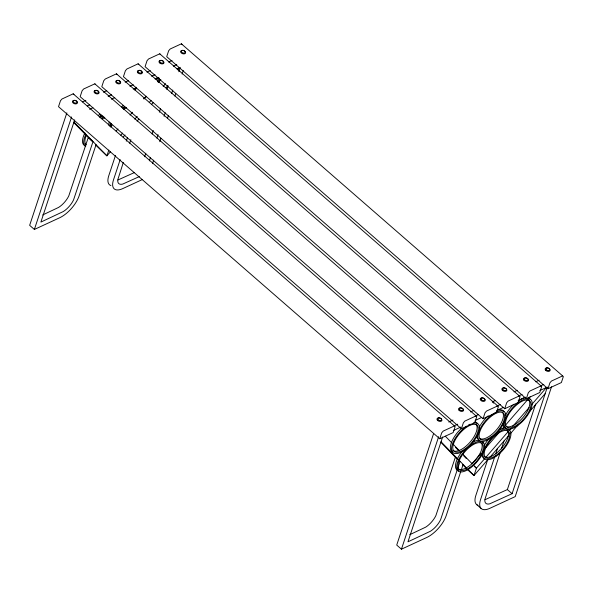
<?xml version="1.0" encoding="UTF-8"?>
<svg xmlns="http://www.w3.org/2000/svg" width="593" height="593" viewBox="0 0 593 593"><rect width="100%" height="100%" fill="white"/><g stroke="black" fill="none" stroke-linecap="round" stroke-linejoin="round"><path stroke-width="0.89" d="M66.853 112.848L29.65 225.34L34.372 229.454L59.715 217.742A20.785 9.014 -48.9 0 0 79.18 195.712L96.051 144.699M34.372 229.454L71.575 116.962M74.688 119.86L40.887 222.086L63.355 211.516A13.802 5.982 -48.9 0 0 73.51 200.019L93.012 141.579L88.29 137.465L68.788 195.905A13.802 5.982 -48.9 0 1 58.633 207.402L42.659 214.97M108.808 150.073L106.903 155.848L95.718 145.1M115.457 155.514L108.771 175.736A20.785 9.014 -48.9 0 0 110.928 185.572M120.179 159.628L113.493 179.857A20.785 9.014 -48.9 0 0 122.781 188.589L142.409 179.523M126.287 141.156L127.451 137.643M123.314 162.475L117.851 179.531A13.802 5.982 -48.9 0 0 122.699 184.082L139.34 176.581M129.689 143.195L130.853 139.689M144.633 156.73L145.789 153.239M152.142 134.018L153.298 130.519M159.369 112.173L160.525 108.675M166.878 89.454L168.034 85.963M149.354 160.851L150.511 157.353M156.871 138.132L158.027 134.633M164.091 116.287L165.247 112.796M171.607 93.568L172.763 90.077M178.827 71.731L180.005 68.173M152.49 163.69L153.654 160.177M159.754 141.72L160.918 138.206M167.604 117.992L168.471 115.361M174.868 96.022L175.736 93.39M182.133 74.051L183.296 70.537M433.639 433.461L396.724 545.071L401.446 549.185L426.79 537.473A20.785 9.014 -48.9 0 0 446.262 515.443L460.798 471.472M401.446 549.185L438.65 436.7M439.761 438.761L441.741 432.779L443.253 431.067L454.431 425.9L455.157 426.582L453.178 432.556L439.761 438.761L58.514 106.681L60.493 100.699L62.006 98.987L73.184 93.82L454.431 425.9M442.63 436.974L407.962 541.817L430.429 531.246A13.802 5.982 -48.9 0 0 440.584 519.757L460.086 461.31M461.398 428.761L463.378 422.779L464.89 421.067L476.075 415.901L476.794 416.575L474.815 422.557L461.398 428.761L80.151 96.681L82.13 90.699L83.643 88.987L94.828 83.821L476.075 415.901M461.384 469.715L463.126 464.438M483.043 418.754L485.015 412.78L486.534 411.06L497.712 405.894L498.431 406.576L496.46 412.558L483.043 418.754L101.796 86.682L103.768 80.7L105.287 78.988L116.465 73.821L497.712 405.894M487.765 459.412L475.845 495.474A20.785 9.014 -48.9 0 0 478.002 505.31M504.68 408.755L506.659 402.773L508.171 401.061L519.349 395.894L520.076 396.576L518.097 402.551L504.68 408.755L123.433 76.675L125.412 70.7L126.924 68.988L138.102 63.814L519.349 395.894M494.821 456.491L480.567 499.588A20.785 9.014 -48.9 0 0 489.855 508.32L515.206 496.608L551.534 386.755M495.689 453.853L497.438 448.575M500.247 452.407L484.926 499.262A13.802 5.982 -48.9 0 0 489.774 503.82L512.093 493.687L547.346 387.088L539.793 390.587M501.404 448.901L504.013 441.007M526.317 398.755L528.296 392.774L529.808 391.061L540.986 385.895L541.713 386.569L539.734 392.551L526.317 398.755L145.07 66.675L147.049 60.694L148.561 58.981L159.739 53.815L540.986 385.895M485.044 499.706L507.371 489.573L535.687 403.944M547.954 388.749L549.933 382.774L551.446 381.062L562.631 375.888L563.35 376.57L561.371 382.552L547.954 388.749L166.707 56.676L168.686 50.694L170.198 48.982L181.384 43.815L562.631 375.888M116.146 131.053L117.963 128.963M130.075 115.027L132.491 112.255M143.958 99.046L146.375 96.266M158.45 82.375L160.866 79.595M120.868 135.174L122.692 133.077M134.796 119.149L137.213 116.369M149.288 102.47L151.096 100.387M163.179 86.489L165.588 83.709M177.67 69.811L179.479 67.728M110.52 151.675L106.903 155.848L73.977 122.025M123.196 137.094L125.004 135.011M137.072 121.12L138.888 119.037M151.556 104.45L153.372 102.367M166.04 87.786L167.856 85.703M472.31 463.348L480.797 453.578M485.645 447.997L499.565 431.986M501.982 429.206L504.391 426.426M505.599 425.033L530.357 396.547M510.929 428.457L476.431 468.159L473.977 475.579L467.314 469.471M512.737 426.374L529.045 407.613M531.461 404.834L546.553 387.459M487.854 459.605L473.977 475.579L468.166 469.612M489.67 457.522L508.371 435.988M510.188 433.906L518.63 424.188M529.497 411.683L545.189 393.626M82.523 101.885L85.874 100.336M103.434 92.219L106.784 90.67M125.182 82.168L128.525 80.618M146.931 72.116L150.274 70.567M168.679 62.065L172.022 60.516M87.245 105.999L89.758 104.835M108.156 96.333L111.506 94.784M129.904 86.281L133.255 84.732M151.652 76.23L155.003 74.681M173.401 66.179L176.744 64.63M89.573 109.282L92.931 107.726M111.41 99.187L114.768 97.637M133.247 89.098L136.605 87.542M155.077 79.002L158.435 77.453M176.914 68.914L180.272 67.357M134.611 172.467L117.97 179.968M448.76 422.001L452.948 420.066M470.508 411.95L473.859 410.408M495.6 400.357L492.257 401.898L493.606 403.077M514.005 391.847L517.348 390.298M535.753 381.796L539.096 380.246M454.327 425.73L457.67 424.188M475.238 416.064L478.581 414.522M496.978 406.012L500.329 404.47M518.727 395.961L522.077 394.419M540.475 385.91L543.818 384.368M453.289 430.57L460.85 427.071M475.126 420.474L481.842 417.368M496.956 410.386L503.679 407.28M518.793 400.29L525.517 397.184M409.733 534.701L425.707 527.133A13.802 5.982 -48.9 0 0 435.862 515.643L455.365 457.196L458.063 459.553M507.371 489.573L512.093 493.687M474.407 466.394L476.431 468.159L473.362 465.008M476.461 504.398L481.182 508.52M181.384 43.815L182.103 44.49M159.739 53.815L160.466 54.497M138.102 63.814L138.829 64.496M116.465 73.821L117.184 74.496M94.828 83.821L95.547 84.502M73.184 93.82L73.91 94.502M445.299 436.181L451.762 442.823M453.052 444.15L459.516 450.784M462.74 454.105L472.139 463.748M455.431 447.33L458.663 450.65M463.733 455.854L466.187 458.374M441.051 441.763L466.876 468.285M440.844 442.289L457.633 459.531M462.792 464.83L466.024 468.144M73.769 122.551L91.848 141.119M75.289 100.588A2.587 1.623 18.3 0 1 77.023 103.493A2.587 1.623 18.3 0 1 72.791 102.641A2.587 1.623 18.3 0 1 74.636 100.462M96.926 90.588A2.587 1.623 18.3 0 1 98.772 93.39A2.587 1.623 18.3 0 1 94.687 92.923A2.587 1.623 18.3 0 1 95.636 90.44M483.718 398.333A2.587 1.623 18.3 0 1 484.392 401.246A2.587 1.623 18.3 0 1 480.323 399.697A2.587 1.623 18.3 0 1 483.087 398.096M119.756 81.159A2.587 1.623 18.3 0 1 119.326 83.88A2.587 1.623 18.3 0 1 115.694 81.738A2.587 1.623 18.3 0 1 119.2 80.826M110.342 123.047A17.382 7.539 -48.9 0 1 109.653 126.183M86.118 144.759A17.382 7.539 -48.9 0 1 86.267 135.567M101.885 118.882A17.382 7.539 -48.9 0 1 104.85 117.881M111.299 123.863A19.043 8.258 -48.9 0 1 110.342 126.902M85.021 146.011A19.043 8.258 -48.9 0 1 85.777 134.633M101.121 118.237A19.043 8.258 -48.9 0 1 103.968 116.977M110.446 126.858A19.043 8.258 -48.9 0 1 111.521 123.759M123.24 108.875A19.043 8.258 -48.9 0 1 125.064 107.526M85.829 145.96A19.043 8.258 -48.9 0 1 84.932 132.943M99.943 117.206A19.043 8.258 -48.9 0 1 102.789 115.946M109.164 122.017A17.382 7.539 -48.9 0 1 108.467 125.153M85.755 144.299A17.382 7.539 -48.9 0 1 84.94 143.736M100.825 115.012A17.382 7.539 -48.9 0 1 99.491 116.814M101.618 115.168A19.043 8.258 -48.9 0 1 100.15 117.14M99.646 113.982A17.382 7.539 -48.9 0 1 98.305 115.783M124.374 106.384A17.382 7.539 -48.9 0 1 122.825 108.037M124.901 106.873A19.043 8.258 -48.9 0 1 123.203 108.689M123.196 105.354A17.382 7.539 -48.9 0 1 121.647 107.007M111.499 126.754A17.382 7.539 -48.9 0 1 111.951 125.123M123.855 109.379A17.382 7.539 -48.9 0 1 126.62 107.541M157.76 77.802A17.382 7.539 -48.9 0 1 157.701 81.856M135.041 90.477A17.382 7.539 -48.9 0 1 136.523 88.031M159.176 78.024A19.043 8.258 -48.9 0 1 158.59 82.345M134.841 89.276A19.043 8.258 -48.9 0 1 136.145 87.267M156.774 77.957A17.382 7.539 -48.9 0 1 156.76 79.314M146.375 96.37A17.382 7.539 -48.9 0 1 143.602 98.608M502.189 412.039A17.382 7.539 -48.9 0 1 496.912 429.369A17.382 7.539 -48.9 0 1 479.989 438.65M497.023 410.297A19.043 8.258 -48.9 0 1 503.968 411.661M478.966 439.947A19.043 8.258 -48.9 0 1 476.728 436.085M479.166 427.301A19.043 8.258 -48.9 0 1 488.128 415.908M473.429 423.083A19.043 8.258 -48.9 0 1 473.637 441.362A19.043 8.258 -48.9 0 1 452.059 451.34A19.043 8.258 -48.9 0 1 466.609 426.234M468.418 425.092A19.043 8.258 -48.9 0 1 470.182 424.18M480.938 442.563A17.382 7.539 -48.9 0 1 474.919 460.754A17.382 7.539 -48.9 0 1 457.922 468.611M482.035 441.318A19.043 8.258 -48.9 0 1 483.169 443.267M458.804 470.835A19.043 8.258 -48.9 0 1 461.814 451.836M472.332 442.415A19.043 8.258 -48.9 0 1 478.773 440.243M475.845 424.217A17.382 7.539 -48.9 0 1 469.834 442.408A17.382 7.539 -48.9 0 1 452.83 450.265M474.956 421.994A19.043 8.258 -48.9 0 1 477.624 423.832M452.622 452.125A19.043 8.258 -48.9 0 1 461.191 428.628M507.282 430.392A17.382 7.539 -48.9 0 1 501.263 448.575A17.382 7.539 -48.9 0 1 484.266 456.432M508.379 429.147A19.043 8.258 -48.9 0 1 509.061 430.007M484.058 458.3A19.043 8.258 -48.9 0 1 481.82 454.431M484.251 445.647A19.043 8.258 -48.9 0 1 489.21 438.383M499.269 429.903A19.043 8.258 -48.9 0 1 505.117 428.064M528.533 399.867A17.382 7.539 -48.9 0 1 522.515 418.05A17.382 7.539 -48.9 0 1 505.518 425.915M528.741 398.007A19.043 8.258 -48.9 0 1 530.312 399.482M505.31 427.775A19.043 8.258 -48.9 0 1 503.072 423.906M505.51 415.122A19.043 8.258 -48.9 0 1 513.879 404.278M518.119 400.853A19.043 8.258 -48.9 0 1 524.931 397.703M184.112 50.82A2.587 1.623 18.3 0 1 184.786 53.733A2.587 1.623 18.3 0 1 180.717 52.184A2.587 1.623 18.3 0 1 183.482 50.583M437.434 420.289A2.587 1.623 18.3 0 0 441.748 420.785A2.587 1.623 18.3 0 0 439.154 417.969A2.587 1.623 18.3 0 0 437.434 420.289M437.997 419.688A2.068 1.297 18.3 0 0 441.444 420.089A2.068 1.297 18.3 0 0 439.369 417.828A2.068 1.297 18.3 0 0 437.997 419.688M73.473 102.181A2.068 1.297 18.3 0 0 76.927 102.582A2.068 1.297 18.3 0 0 74.851 100.321A2.068 1.297 18.3 0 0 73.473 102.181M459.071 410.289A2.587 1.623 18.3 0 0 463.385 410.786A2.587 1.623 18.3 0 0 460.798 407.962A2.587 1.623 18.3 0 0 459.071 410.289M459.634 409.689A2.068 1.297 18.3 0 0 463.081 410.089A2.068 1.297 18.3 0 0 461.013 407.828A2.068 1.297 18.3 0 0 459.634 409.689M95.11 92.182A2.068 1.297 18.3 0 0 98.564 92.582A2.068 1.297 18.3 0 0 96.489 90.321A2.068 1.297 18.3 0 0 95.11 92.182M481.271 399.689A2.068 1.297 18.3 0 0 484.726 400.082A2.068 1.297 18.3 0 0 482.65 397.829A2.068 1.297 18.3 0 0 481.271 399.689M116.754 82.182A2.068 1.297 18.3 0 0 120.201 82.575A2.068 1.297 18.3 0 0 118.126 80.322A2.068 1.297 18.3 0 0 116.754 82.182M502.353 390.29A2.587 1.623 18.3 0 0 506.667 390.787A2.587 1.623 18.3 0 0 504.072 387.963A2.587 1.623 18.3 0 0 502.353 390.29M502.908 389.69A2.068 1.297 18.3 0 0 506.363 390.083A2.068 1.297 18.3 0 0 504.287 387.829A2.068 1.297 18.3 0 0 502.908 389.69M137.828 72.776A2.587 1.623 18.3 0 0 142.142 73.273A2.587 1.623 18.3 0 0 139.555 70.456A2.587 1.623 18.3 0 0 137.828 72.776M138.391 72.176A2.068 1.297 18.3 0 0 141.838 72.576A2.068 1.297 18.3 0 0 139.77 70.315A2.068 1.297 18.3 0 0 138.391 72.176M523.99 380.283A2.587 1.623 18.3 0 0 528.304 380.78A2.587 1.623 18.3 0 0 525.709 377.956A2.587 1.623 18.3 0 0 523.99 380.283M524.546 379.683A2.068 1.297 18.3 0 0 528 380.083A2.068 1.297 18.3 0 0 525.924 377.823A2.068 1.297 18.3 0 0 524.546 379.683M159.465 62.776A2.587 1.623 18.3 0 0 163.779 63.273A2.587 1.623 18.3 0 0 161.192 60.449A2.587 1.623 18.3 0 0 159.465 62.776M160.028 62.176A2.068 1.297 18.3 0 0 163.483 62.576A2.068 1.297 18.3 0 0 161.407 60.316A2.068 1.297 18.3 0 0 160.028 62.176M490.863 437.078A17.382 7.539 -48.9 0 0 503.368 413.069A17.382 7.539 -48.9 0 0 481.353 428.131A17.382 7.539 -48.9 0 0 490.863 437.078M490.767 438.131A19.043 8.258 -48.9 0 0 504.473 411.824A19.043 8.258 -48.9 0 0 480.345 428.324A19.043 8.258 -48.9 0 0 490.767 438.131M469.515 468.648A19.043 8.258 -48.9 0 0 483.221 442.348A19.043 8.258 -48.9 0 0 459.093 458.849A19.043 8.258 -48.9 0 0 469.515 468.648M495.859 456.477A19.043 8.258 -48.9 0 0 509.557 430.17A19.043 8.258 -48.9 0 0 485.437 446.677A19.043 8.258 -48.9 0 0 495.859 456.477M469.612 467.603A17.382 7.539 -48.9 0 0 482.116 443.594A17.382 7.539 -48.9 0 0 460.101 458.656A17.382 7.539 -48.9 0 0 469.612 467.603M464.519 449.257A17.382 7.539 -48.9 0 0 477.024 425.248A17.382 7.539 -48.9 0 0 455.009 440.31A17.382 7.539 -48.9 0 0 464.519 449.257M517.111 425.952A19.043 8.258 -48.9 0 0 530.817 399.652A19.043 8.258 -48.9 0 0 506.689 416.153A19.043 8.258 -48.9 0 0 517.111 425.952M495.956 455.424A17.382 7.539 -48.9 0 0 508.46 431.415A17.382 7.539 -48.9 0 0 486.438 446.477A17.382 7.539 -48.9 0 0 495.956 455.424M517.207 424.899A17.382 7.539 -48.9 0 0 529.712 400.898A17.382 7.539 -48.9 0 0 507.697 415.952A17.382 7.539 -48.9 0 0 517.207 424.899M545.627 370.284A2.587 1.623 18.3 0 0 549.941 370.781A2.587 1.623 18.3 0 0 547.346 367.956A2.587 1.623 18.3 0 0 545.627 370.284M546.19 369.684A2.068 1.297 18.3 0 0 549.637 370.084A2.068 1.297 18.3 0 0 547.569 367.823A2.068 1.297 18.3 0 0 546.19 369.684M181.666 52.177A2.068 1.297 18.3 0 0 185.12 52.569A2.068 1.297 18.3 0 0 183.044 50.316A2.068 1.297 18.3 0 0 181.666 52.177"/></g></svg>
